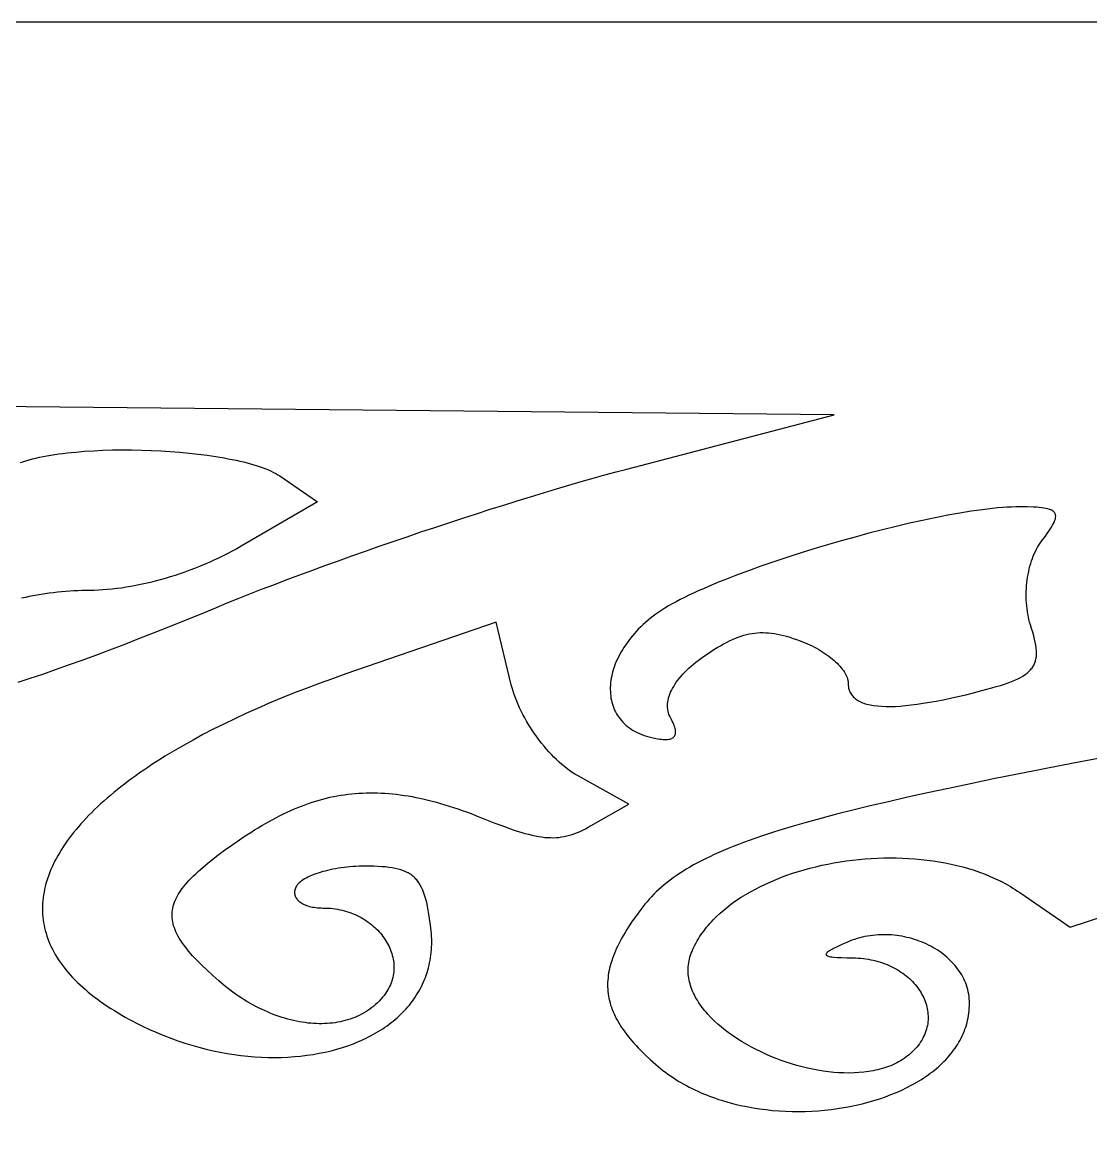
# Model space of a CAD drawing. Extents: x -500 to 500, y -999 to 1001.
# Drawn here: x -343 to -170, y 821.6 to 1000.5 of the extents above; entities that cross this region are included whole.
import ezdxf

# ---------------------------------------------------------------- set-up
doc = ezdxf.new("R2010")
doc.units = 0
doc.layers.add('LAYER_1', color=18, linetype='CONTINUOUS')

msp = doc.modelspace()

# ---------------------------------------------------------------- linework, layer by layer
at = {"layer": 'LAYER_1'}
for points in [[(-0.07, -999.47), (499.93, -999.47), (497.95, 1000.53), (-500.07, 1000.53), (-500.07, -999.47)], [(-232.7, 897.81), (-232.12, 898.2), (-231.56, 898.57), (-231.02, 898.92), (-230.49, 899.25), (-229.97, 899.55), (-229.47, 899.84), (-228.97, 900.1), (-228.49, 900.34), (-228.02, 900.56), (-227.55, 900.76), (-227.09, 900.94), (-226.64, 901.1), (-226.19, 901.24), (-225.74, 901.36), (-225.3, 901.47), (-224.86, 901.55), (-224.41, 901.61), (-223.97, 901.65), (-223.53, 901.68), (-223.08, 901.68), (-222.63, 901.67), (-222.17, 901.64), (-221.7, 901.59), (-221.23, 901.52), (-220.75, 901.44), (-220.26, 901.34), (-219.76, 901.22), (-219.25, 901.08), (-218.73, 900.92), (-218.19, 900.75), (-217.64, 900.57), (-217.07, 900.36), (-216.67, 900.21), (-216.28, 900.05), (-215.89, 899.88), (-215.51, 899.7), (-215.13, 899.52), (-214.76, 899.33), (-214.4, 899.14), (-214.05, 898.94), (-213.71, 898.73), (-213.37, 898.52), (-213.05, 898.3), (-212.73, 898.08), (-212.43, 897.86), (-212.13, 897.63), (-211.85, 897.4), (-211.58, 897.17), (-211.32, 896.94), (-211.08, 896.71), (-210.85, 896.47), (-210.63, 896.24), (-210.43, 896), (-210.24, 895.77), (-210.07, 895.53), (-209.91, 895.3), (-209.77, 895.07), (-209.65, 894.84), (-209.55, 894.61), (-209.46, 894.39), (-209.39, 894.17), (-209.34, 893.95), (-209.31, 893.74), (-209.3, 893.53), (-209.29, 893.32), (-209.28, 893.11), (-209.25, 892.91), (-209.22, 892.71), (-209.17, 892.52), (-209.11, 892.34), (-209.04, 892.16), (-208.96, 891.99), (-208.88, 891.83), (-208.78, 891.67), (-208.67, 891.52), (-208.54, 891.37), (-208.41, 891.23), (-208.27, 891.1), (-208.12, 890.97), (-207.96, 890.85), (-207.78, 890.73), (-207.6, 890.62), (-207.4, 890.52), (-207.2, 890.42), (-206.98, 890.33), (-206.76, 890.25), (-206.52, 890.17), (-206.27, 890.1), (-206.02, 890.03), (-205.75, 889.97), (-205.47, 889.92), (-205.18, 889.87), (-204.57, 889.8), (-203.91, 889.75), (-203.22, 889.72), (-202.48, 889.72), (-201.7, 889.74), (-200.87, 889.79), (-200, 889.86), (-199.09, 889.96), (-198.14, 890.08), (-197.15, 890.23), (-196.11, 890.4), (-195.03, 890.59), (-193.9, 890.81), (-192.74, 891.06), (-191.53, 891.33), (-190.27, 891.62), (-188.98, 891.94), (-187.64, 892.29), (-186.82, 892.51), (-186.05, 892.72), (-185.32, 892.93), (-184.64, 893.14), (-184, 893.35), (-183.4, 893.56), (-182.84, 893.77), (-182.32, 893.98), (-181.85, 894.2), (-181.41, 894.42), (-181, 894.65), (-180.64, 894.89), (-180.31, 895.13), (-180.16, 895.26), (-180.02, 895.39), (-179.88, 895.52), (-179.76, 895.65), (-179.64, 895.79), (-179.53, 895.93), (-179.43, 896.08), (-179.34, 896.22), (-179.25, 896.37), (-179.18, 896.53), (-179.11, 896.69), (-179.05, 896.85), (-178.99, 897.02), (-178.95, 897.19), (-178.91, 897.36), (-178.88, 897.54), (-178.83, 897.92), (-178.82, 898.31), (-178.83, 898.73), (-178.87, 899.16), (-178.93, 899.63), (-179.02, 900.11), (-179.13, 900.63), (-179.26, 901.16), (-179.41, 901.73), (-179.59, 902.33), (-179.78, 902.96), (-179.91, 903.37), (-180.02, 903.79), (-180.12, 904.23), (-180.2, 904.67), (-180.28, 905.11), (-180.34, 905.56), (-180.39, 906.02), (-180.43, 906.48), (-180.45, 906.94), (-180.46, 907.41), (-180.47, 907.88), (-180.46, 908.35), (-180.43, 908.81), (-180.4, 909.28), (-180.36, 909.74), (-180.3, 910.2), (-180.24, 910.66), (-180.16, 911.11), (-180.07, 911.56), (-179.97, 912), (-179.86, 912.44), (-179.74, 912.86), (-179.61, 913.28), (-179.47, 913.68), (-179.32, 914.08), (-179.16, 914.46), (-178.99, 914.83), (-178.81, 915.19), (-178.62, 915.54), (-178.42, 915.86), (-178.21, 916.18), (-177.99, 916.47), (-177.35, 917.32), (-177.06, 917.71), (-176.8, 918.08), (-176.57, 918.43), (-176.37, 918.76), (-176.19, 919.06), (-176.04, 919.35), (-175.91, 919.62), (-175.82, 919.87), (-175.75, 920.11), (-175.71, 920.33), (-175.7, 920.53), (-175.71, 920.62), (-175.72, 920.72), (-175.74, 920.8), (-175.77, 920.89), (-175.8, 920.97), (-175.85, 921.04), (-175.9, 921.12), (-175.96, 921.19), (-176.02, 921.25), (-176.1, 921.32), (-176.27, 921.43), (-176.47, 921.54), (-176.71, 921.63), (-176.98, 921.71), (-177.28, 921.78), (-177.61, 921.84), (-177.98, 921.9), (-178.38, 921.94), (-178.81, 921.97), (-179.28, 922), (-180.32, 922.03), (-181.51, 922.04), (-182.17, 922.04), (-182.85, 922.01), (-183.57, 921.98), (-184.32, 921.92), (-185.1, 921.86), (-185.9, 921.78), (-186.73, 921.68), (-187.59, 921.58), (-188.46, 921.45), (-189.37, 921.32), (-190.29, 921.18), (-191.23, 921.02), (-192.19, 920.85), (-193.17, 920.67), (-195.19, 920.28), (-197.26, 919.85), (-199.38, 919.38), (-201.54, 918.87), (-203.73, 918.33), (-205.95, 917.76), (-208.18, 917.16), (-210.41, 916.54), (-212.64, 915.89), (-214.86, 915.23), (-217.05, 914.54), (-219.22, 913.85), (-221.34, 913.14), (-223.42, 912.42), (-225.43, 911.7), (-227.38, 910.97), (-229.26, 910.24), (-230.16, 909.88), (-231.04, 909.51), (-231.9, 909.15), (-232.74, 908.79), (-233.55, 908.43), (-234.33, 908.07), (-235.08, 907.72), (-235.8, 907.37), (-236.5, 907.02), (-237.16, 906.67), (-237.79, 906.33), (-238.39, 905.99), (-238.95, 905.66), (-239.47, 905.33), (-239.96, 905.01), (-240.41, 904.69), (-240.85, 904.36), (-241.28, 904.02), (-241.69, 903.68), (-242.09, 903.33), (-242.48, 902.98), (-242.85, 902.63), (-243.21, 902.27), (-243.56, 901.91), (-243.89, 901.54), (-244.21, 901.17), (-244.52, 900.8), (-244.81, 900.42), (-245.09, 900.05), (-245.36, 899.67), (-245.61, 899.29), (-245.85, 898.9), (-246.07, 898.52), (-246.28, 898.14), (-246.48, 897.75), (-246.66, 897.37), (-246.83, 896.98), (-246.99, 896.6), (-247.13, 896.22), (-247.26, 895.83), (-247.37, 895.45), (-247.48, 895.07), (-247.56, 894.7), (-247.64, 894.32), (-247.7, 893.95), (-247.75, 893.58), (-247.78, 893.21), (-247.8, 892.84), (-247.8, 892.48), (-247.79, 892.13), (-247.77, 891.77), (-247.74, 891.43), (-247.69, 891.08), (-247.62, 890.74), (-247.55, 890.41), (-247.45, 890.08), (-247.35, 889.76), (-247.23, 889.45), (-247.1, 889.14), (-246.95, 888.84), (-246.79, 888.54), (-246.62, 888.25), (-246.43, 887.98), (-246.23, 887.7), (-246.01, 887.44), (-245.78, 887.18), (-245.54, 886.94), (-245.28, 886.7), (-245.01, 886.47), (-244.72, 886.26), (-244.42, 886.05), (-244.11, 885.85), (-243.78, 885.66), (-243.44, 885.49), (-243.08, 885.32), (-242.71, 885.17), (-242.33, 885.03), (-241.93, 884.9), (-241.52, 884.78), (-241.09, 884.67), (-240.41, 884.53), (-240.09, 884.48), (-239.79, 884.44), (-239.51, 884.41), (-239.24, 884.38), (-238.99, 884.37), (-238.76, 884.38), (-238.54, 884.39), (-238.34, 884.41), (-238.16, 884.45), (-237.99, 884.5), (-237.84, 884.56), (-237.71, 884.63), (-237.59, 884.71), (-237.49, 884.8), (-237.4, 884.91), (-237.33, 885.02), (-237.28, 885.15), (-237.25, 885.29), (-237.23, 885.44), (-237.22, 885.61), (-237.23, 885.78), (-237.26, 885.97), (-237.3, 886.17), (-237.36, 886.38), (-237.44, 886.61), (-237.53, 886.84), (-237.64, 887.09), (-237.76, 887.35), (-237.9, 887.62), (-238.05, 887.91), (-238.19, 888.17), (-238.3, 888.43), (-238.38, 888.7), (-238.45, 888.98), (-238.5, 889.26), (-238.53, 889.55), (-238.54, 889.84), (-238.52, 890.14), (-238.49, 890.44), (-238.44, 890.75), (-238.37, 891.06), (-238.28, 891.37), (-238.17, 891.69), (-238.04, 892.01), (-237.89, 892.33), (-237.72, 892.65), (-237.54, 892.97), (-237.34, 893.3), (-237.12, 893.63), (-236.88, 893.96), (-236.62, 894.28), (-236.35, 894.61), (-236.06, 894.94), (-235.75, 895.27), (-235.42, 895.59), (-235.08, 895.91), (-234.73, 896.24), (-234.35, 896.56), (-233.96, 896.88), (-233.56, 897.19), (-233.13, 897.5)], [(-276.86, 853.86), (-276.95, 854.64), (-277.06, 855.38), (-277.16, 856.08), (-277.28, 856.74), (-277.4, 857.37), (-277.53, 857.96), (-277.67, 858.51), (-277.82, 859.03), (-277.99, 859.51), (-278.16, 859.96), (-278.35, 860.39), (-278.56, 860.78), (-278.78, 861.14), (-278.9, 861.31), (-279.02, 861.47), (-279.14, 861.63), (-279.27, 861.78), (-279.41, 861.92), (-279.55, 862.06), (-279.7, 862.19), (-279.85, 862.32), (-280.01, 862.44), (-280.17, 862.55), (-280.34, 862.66), (-280.51, 862.76), (-280.69, 862.86), (-280.88, 862.95), (-281.27, 863.11), (-281.69, 863.26), (-282.14, 863.39), (-282.61, 863.5), (-283.11, 863.59), (-283.65, 863.67), (-284.21, 863.73), (-284.81, 863.78), (-285.44, 863.81), (-286.11, 863.84), (-286.82, 863.85), (-287.56, 863.86), (-288.05, 863.85), (-288.53, 863.84), (-289.02, 863.82), (-289.5, 863.79), (-289.98, 863.75), (-290.45, 863.71), (-290.91, 863.65), (-291.37, 863.59), (-291.83, 863.52), (-292.27, 863.45), (-292.71, 863.37), (-293.14, 863.28), (-293.56, 863.18), (-293.96, 863.08), (-294.36, 862.98), (-294.75, 862.86), (-295.12, 862.75), (-295.48, 862.62), (-295.82, 862.5), (-296.15, 862.36), (-296.46, 862.23), (-296.76, 862.08), (-297.04, 861.94), (-297.31, 861.79), (-297.55, 861.64), (-297.78, 861.48), (-297.98, 861.32), (-298.17, 861.15), (-298.33, 860.99), (-298.47, 860.82), (-298.59, 860.65), (-298.69, 860.48), (-298.77, 860.3), (-298.83, 860.13), (-298.87, 859.96), (-298.9, 859.8), (-298.91, 859.63), (-298.9, 859.47), (-298.89, 859.31), (-298.85, 859.16), (-298.8, 859.01), (-298.74, 858.87), (-298.66, 858.72), (-298.57, 858.59), (-298.47, 858.45), (-298.35, 858.33), (-298.22, 858.2), (-298.08, 858.09), (-297.92, 857.97), (-297.75, 857.87), (-297.58, 857.77), (-297.38, 857.67), (-297.18, 857.58), (-296.97, 857.5), (-296.75, 857.43), (-296.51, 857.36), (-296.27, 857.3), (-296.01, 857.24), (-295.75, 857.2), (-295.48, 857.16), (-295.2, 857.13), (-294.91, 857.11), (-294.61, 857.1), (-294.3, 857.09), (-293.9, 857.09), (-293.5, 857.07), (-293.11, 857.04), (-292.72, 857), (-292.33, 856.95), (-291.95, 856.88), (-291.58, 856.81), (-291.21, 856.73), (-290.84, 856.63), (-290.49, 856.53), (-290.13, 856.41), (-289.79, 856.29), (-289.45, 856.16), (-289.11, 856.02), (-288.79, 855.87), (-288.47, 855.71), (-288.16, 855.54), (-287.85, 855.37), (-287.55, 855.18), (-287.26, 854.99), (-286.98, 854.8), (-286.7, 854.59), (-286.43, 854.38), (-286.17, 854.16), (-285.92, 853.94), (-285.68, 853.71), (-285.45, 853.48), (-285.22, 853.24), (-285, 852.99), (-284.8, 852.74), (-284.6, 852.48), (-284.41, 852.22), (-284.23, 851.96), (-284.06, 851.69), (-283.91, 851.42), (-283.76, 851.14), (-283.62, 850.86), (-283.49, 850.58), (-283.37, 850.29), (-283.27, 850), (-283.17, 849.71), (-283.09, 849.42), (-283.02, 849.13), (-282.96, 848.83), (-282.91, 848.53), (-282.87, 848.24), (-282.84, 847.94), (-282.83, 847.64), (-282.83, 847.34), (-282.84, 847.04), (-282.87, 846.74), (-282.91, 846.44), (-282.96, 846.14), (-283.02, 845.84), (-283.1, 845.54), (-283.19, 845.24), (-283.29, 844.95), (-283.41, 844.66), (-283.55, 844.37), (-283.69, 844.08), (-283.85, 843.79), (-284.03, 843.51), (-284.22, 843.23), (-284.43, 842.95), (-284.69, 842.63), (-284.95, 842.33), (-285.23, 842.03), (-285.51, 841.74), (-285.81, 841.47), (-286.11, 841.21), (-286.42, 840.96), (-286.74, 840.72), (-287.07, 840.5), (-287.4, 840.28), (-287.74, 840.08), (-288.09, 839.88), (-288.45, 839.7), (-288.81, 839.53), (-289.18, 839.38), (-289.56, 839.23), (-289.94, 839.09), (-290.33, 838.97), (-290.73, 838.86), (-291.13, 838.76), (-291.54, 838.67), (-291.95, 838.59), (-292.36, 838.52), (-292.78, 838.47), (-293.21, 838.42), (-293.64, 838.39), (-294.07, 838.37), (-294.51, 838.36), (-294.95, 838.36), (-295.4, 838.37), (-295.85, 838.39), (-296.3, 838.43), (-296.76, 838.47), (-297.21, 838.53), (-297.67, 838.59), (-298.14, 838.67), (-298.6, 838.76), (-299.07, 838.86), (-299.54, 838.97), (-300, 839.1), (-300.48, 839.23), (-300.95, 839.37), (-301.42, 839.53), (-301.89, 839.69), (-302.37, 839.87), (-302.84, 840.06), (-303.32, 840.26), (-303.79, 840.47), (-304.26, 840.69), (-304.74, 840.92), (-305.21, 841.16), (-305.68, 841.41), (-306.15, 841.68), (-306.62, 841.95), (-307.08, 842.24), (-307.55, 842.53), (-308.01, 842.84), (-308.47, 843.15), (-308.93, 843.48), (-309.39, 843.82), (-309.84, 844.17), (-310.29, 844.53), (-310.73, 844.9), (-311.18, 845.28), (-312.16, 846.15), (-313.08, 847), (-313.93, 847.82), (-314.33, 848.21), (-314.71, 848.61), (-315.08, 848.99), (-315.42, 849.37), (-315.76, 849.75), (-316.07, 850.12), (-316.37, 850.48), (-316.65, 850.84), (-316.91, 851.19), (-317.15, 851.54), (-317.38, 851.89), (-317.59, 852.23), (-317.79, 852.57), (-317.96, 852.9), (-318.12, 853.23), (-318.26, 853.56), (-318.38, 853.89), (-318.49, 854.21), (-318.57, 854.53), (-318.64, 854.85), (-318.7, 855.17), (-318.73, 855.49), (-318.75, 855.81), (-318.75, 856.12), (-318.73, 856.44), (-318.69, 856.75), (-318.64, 857.06), (-318.56, 857.38), (-318.47, 857.69), (-318.36, 858.01), (-318.24, 858.32), (-318.09, 858.64), (-317.93, 858.96), (-317.75, 859.28), (-317.55, 859.6), (-317.33, 859.93), (-317.09, 860.25), (-316.84, 860.58), (-316.56, 860.92), (-316.27, 861.25), (-315.96, 861.59), (-315.63, 861.93), (-315.29, 862.28), (-314.92, 862.63), (-314.54, 862.99), (-314.13, 863.35), (-313.71, 863.71), (-313.27, 864.08), (-312.34, 864.84), (-311.32, 865.62), (-310.24, 866.43), (-309.07, 867.26), (-307.83, 868.13), (-307.22, 868.54), (-306.62, 868.95), (-306.01, 869.34), (-305.41, 869.72), (-304.81, 870.09), (-304.22, 870.44), (-303.62, 870.79), (-303.03, 871.12), (-302.45, 871.44), (-301.86, 871.75), (-301.27, 872.05), (-300.69, 872.34), (-300.11, 872.61), (-299.53, 872.88), (-298.95, 873.13), (-298.37, 873.37), (-297.79, 873.6), (-297.22, 873.81), (-296.64, 874.02), (-296.06, 874.21), (-295.49, 874.39), (-294.91, 874.56), (-294.33, 874.72), (-293.76, 874.87), (-293.18, 875.01), (-292.6, 875.13), (-292.02, 875.24), (-291.44, 875.34), (-290.85, 875.43), (-290.27, 875.51), (-289.68, 875.58), (-289.09, 875.64), (-288.5, 875.68), (-287.91, 875.71), (-287.31, 875.73), (-286.72, 875.75), (-286.11, 875.74), (-285.51, 875.73), (-284.9, 875.71), (-284.29, 875.67), (-283.68, 875.63), (-283.06, 875.57), (-282.44, 875.5), (-281.81, 875.42), (-281.18, 875.33), (-280.54, 875.23), (-279.9, 875.12), (-279.26, 874.99), (-278.61, 874.86), (-277.95, 874.71), (-277.29, 874.55), (-276.62, 874.38), (-275.95, 874.2), (-275.27, 874.01), (-274.59, 873.81), (-273.9, 873.6), (-273.2, 873.37), (-272.5, 873.14), (-271.79, 872.89), (-271.07, 872.64), (-270.34, 872.37), (-269.61, 872.09), (-268.12, 871.5), (-266.47, 870.84), (-265.7, 870.54), (-264.95, 870.26), (-264.24, 870.01), (-263.55, 869.77), (-262.89, 869.55), (-262.26, 869.36), (-261.65, 869.18), (-261.07, 869.02), (-260.5, 868.89), (-259.96, 868.77), (-259.43, 868.67), (-258.92, 868.59), (-258.42, 868.53), (-257.94, 868.5), (-257.47, 868.48), (-257.01, 868.47), (-256.56, 868.49), (-256.12, 868.53), (-255.69, 868.59), (-255.25, 868.66), (-254.83, 868.76), (-254.4, 868.87), (-253.98, 869), (-253.55, 869.15), (-253.12, 869.32), (-252.69, 869.5), (-252.25, 869.71), (-251.81, 869.93), (-251.36, 870.17), (-250.89, 870.43), (-244.82, 873.9), (-253.1, 878.52), (-253.53, 878.77), (-253.95, 879.04), (-254.38, 879.34), (-254.81, 879.65), (-255.24, 879.99), (-255.66, 880.35), (-256.09, 880.72), (-256.51, 881.11), (-256.92, 881.52), (-257.33, 881.94), (-257.74, 882.38), (-258.14, 882.83), (-258.53, 883.29), (-258.92, 883.77), (-259.3, 884.26), (-259.66, 884.75), (-260.02, 885.26), (-260.37, 885.77), (-260.71, 886.29), (-261.04, 886.81), (-261.36, 887.35), (-261.66, 887.88), (-261.95, 888.42), (-262.22, 888.96), (-262.48, 889.5), (-262.73, 890.04), (-262.95, 890.58), (-263.17, 891.12), (-263.36, 891.66), (-263.53, 892.2), (-263.69, 892.73), (-263.83, 893.25), (-266.27, 903.36), (-290.59, 894.98), (-292.78, 894.22), (-294.92, 893.44), (-297.02, 892.65), (-299.07, 891.85), (-301.07, 891.04), (-303.02, 890.23), (-304.93, 889.4), (-306.79, 888.57), (-308.6, 887.73), (-310.36, 886.88), (-312.07, 886.02), (-313.74, 885.16), (-315.35, 884.29), (-316.92, 883.41), (-318.43, 882.53), (-319.17, 882.09), (-319.9, 881.65), (-320.61, 881.2), (-321.32, 880.75), (-322, 880.31), (-322.68, 879.86), (-323.34, 879.41), (-324, 878.96), (-324.63, 878.5), (-325.26, 878.05), (-325.87, 877.6), (-326.47, 877.14), (-327.06, 876.69), (-327.63, 876.23), (-328.19, 875.77), (-328.74, 875.32), (-329.28, 874.86), (-329.8, 874.4), (-330.31, 873.94), (-330.8, 873.48), (-331.29, 873.02), (-331.76, 872.56), (-332.21, 872.1), (-332.66, 871.64), (-333.09, 871.17), (-333.51, 870.71), (-333.91, 870.25), (-334.3, 869.79), (-334.68, 869.33), (-335.04, 868.86), (-335.39, 868.4), (-335.73, 867.94), (-336.05, 867.48), (-336.36, 867.01), (-336.66, 866.55), (-336.94, 866.09), (-337.21, 865.63), (-337.47, 865.17), (-337.71, 864.71), (-337.94, 864.24), (-338.16, 863.78), (-338.36, 863.32), (-338.55, 862.87), (-338.72, 862.41), (-338.88, 861.95), (-339.03, 861.49), (-339.16, 861.04), (-339.28, 860.58), (-339.38, 860.12), (-339.47, 859.67), (-339.55, 859.22), (-339.61, 858.76), (-339.66, 858.31), (-339.7, 857.86), (-339.72, 857.41), (-339.73, 856.97), (-339.72, 856.52), (-339.7, 856.07), (-339.66, 855.63), (-339.61, 855.18), (-339.55, 854.74), (-339.47, 854.3), (-339.38, 853.86), (-339.27, 853.43), (-339.15, 852.99), (-339.01, 852.55), (-338.86, 852.12), (-338.7, 851.69), (-338.52, 851.26), (-338.32, 850.83), (-338.11, 850.41), (-337.89, 849.98), (-337.65, 849.56), (-337.4, 849.14), (-337.13, 848.72), (-336.85, 848.31), (-336.56, 847.89), (-336.24, 847.48), (-335.92, 847.07), (-335.58, 846.66), (-335.22, 846.25), (-334.85, 845.85), (-334.47, 845.45), (-334.07, 845.05), (-333.65, 844.65), (-333.22, 844.26), (-332.77, 843.87), (-332.31, 843.48), (-331.84, 843.09), (-331.35, 842.71), (-330.84, 842.33), (-330.32, 841.95), (-329.79, 841.58), (-329.23, 841.2), (-328.67, 840.83), (-328.09, 840.47), (-327.49, 840.1), (-326.88, 839.74), (-326.32, 839.42), (-325.76, 839.11), (-325.2, 838.81), (-324.64, 838.52), (-324.08, 838.23), (-323.51, 837.95), (-322.38, 837.42), (-321.24, 836.91), (-320.1, 836.44), (-318.96, 836), (-317.82, 835.59), (-316.68, 835.21), (-315.53, 834.86), (-314.39, 834.54), (-313.25, 834.25), (-312.11, 833.98), (-310.98, 833.75), (-309.84, 833.54), (-308.72, 833.37), (-307.6, 833.22), (-306.49, 833.1), (-305.38, 833.01), (-304.28, 832.94), (-303.2, 832.91), (-302.12, 832.9), (-301.05, 832.91), (-300, 832.96), (-298.95, 833.03), (-297.93, 833.12), (-296.91, 833.24), (-295.91, 833.39), (-294.93, 833.56), (-293.96, 833.76), (-293.01, 833.99), (-292.08, 834.23), (-291.16, 834.51), (-290.27, 834.8), (-289.4, 835.12), (-288.97, 835.29), (-288.55, 835.47), (-288.13, 835.65), (-287.72, 835.84), (-287.32, 836.03), (-286.92, 836.23), (-286.52, 836.43), (-286.14, 836.64), (-285.76, 836.86), (-285.38, 837.08), (-285.01, 837.31), (-284.65, 837.54), (-284.3, 837.78), (-283.95, 838.03), (-283.61, 838.28), (-283.27, 838.53), (-282.94, 838.79), (-282.62, 839.06), (-282.31, 839.33), (-282, 839.61), (-281.71, 839.89), (-281.42, 840.18), (-281.13, 840.47), (-280.86, 840.77), (-280.59, 841.07), (-280.33, 841.38), (-280.08, 841.7), (-279.84, 842.02), (-279.6, 842.34), (-279.37, 842.67), (-279.16, 843.01), (-278.95, 843.35), (-278.75, 843.69), (-278.55, 844.04), (-278.37, 844.4), (-278.2, 844.76), (-278.03, 845.12), (-277.88, 845.49), (-277.73, 845.86), (-277.59, 846.24), (-277.47, 846.63), (-277.35, 847.02), (-277.24, 847.41), (-277.14, 847.81), (-277.05, 848.21), (-276.97, 848.62), (-276.91, 849.03), (-276.85, 849.45), (-276.8, 849.87), (-276.76, 850.3), (-276.74, 850.73), (-276.72, 851.16), (-276.72, 851.6), (-276.72, 852.04), (-276.74, 852.49), (-276.77, 852.95), (-276.81, 853.4)]]:
    msp.add_lwpolyline(points, close=True, dxfattribs=at)
for points in [[(-343.68, 893.63), (-341.7, 894.28), (-339.68, 894.97), (-337.61, 895.69), (-335.49, 896.45), (-333.32, 897.23), (-331.11, 898.05), (-328.84, 898.9), (-326.52, 899.78), (-324.15, 900.7), (-321.74, 901.65), (-319.27, 902.63), (-316.74, 903.64), (-314.17, 904.69), (-311.54, 905.77), (-309.81, 906.48), (-308.02, 907.21), (-306.16, 907.94), (-304.25, 908.69), (-302.28, 909.44), (-300.27, 910.21), (-298.22, 910.98), (-296.12, 911.75), (-293.99, 912.53), (-291.83, 913.31), (-289.64, 914.1), (-287.43, 914.88), (-285.2, 915.66), (-282.96, 916.43), (-280.71, 917.2), (-278.45, 917.97), (-276.2, 918.72), (-273.94, 919.47), (-271.69, 920.21), (-269.46, 920.93), (-267.24, 921.64), (-265.04, 922.34), (-262.87, 923.02), (-260.72, 923.68), (-258.61, 924.32), (-256.53, 924.95), (-254.5, 925.55), (-252.51, 926.12), (-250.57, 926.67), (-248.69, 927.2), (-246.86, 927.69), (-245.1, 928.16), (-211.57, 936.93), (-358.79, 938.4)], [(-343.26, 929.23), (-342.9, 929.34), (-342.41, 929.5), (-341.89, 929.65), (-341.35, 929.79), (-340.79, 929.93), (-340.22, 930.06), (-339.63, 930.18), (-339.02, 930.29), (-338.39, 930.4), (-337.75, 930.51), (-337.1, 930.6), (-336.43, 930.69), (-335.75, 930.77), (-335.06, 930.85), (-334.35, 930.92), (-332.91, 931.04), (-331.44, 931.13), (-329.93, 931.2), (-328.4, 931.25), (-326.85, 931.27), (-325.28, 931.26), (-323.71, 931.23), (-322.15, 931.18), (-320.58, 931.11), (-319.03, 931.01), (-317.5, 930.89), (-315.99, 930.75), (-314.51, 930.58), (-313.07, 930.4), (-311.67, 930.19), (-310.32, 929.97), (-309.66, 929.84), (-309.02, 929.72), (-308.39, 929.59), (-307.78, 929.45), (-307.19, 929.31), (-306.61, 929.16), (-306.05, 929.01), (-305.51, 928.86), (-304.99, 928.7), (-304.49, 928.53), (-304.01, 928.36), (-303.56, 928.19), (-303.12, 928.01), (-302.71, 927.82), (-302.32, 927.63), (-301.96, 927.44), (-301.63, 927.24), (-301.32, 927.04), (-295.21, 922.84), (-307.57, 915.67), (-308.28, 915.27), (-309, 914.87), (-309.74, 914.49), (-310.48, 914.11), (-311.23, 913.75), (-311.99, 913.39), (-312.76, 913.05), (-313.53, 912.71), (-314.31, 912.39), (-315.1, 912.08), (-315.89, 911.78), (-316.68, 911.49), (-317.47, 911.21), (-318.27, 910.95), (-319.07, 910.7), (-319.87, 910.46), (-320.67, 910.23), (-321.46, 910.01), (-322.26, 909.81), (-323.05, 909.63), (-323.84, 909.45), (-324.63, 909.29), (-325.41, 909.15), (-326.18, 909.02), (-326.95, 908.9), (-327.71, 908.8), (-328.46, 908.71), (-329.21, 908.64), (-329.94, 908.59), (-330.67, 908.55), (-331.38, 908.52), (-332.08, 908.51), (-332.71, 908.51), (-333.35, 908.49), (-334, 908.47), (-334.65, 908.43), (-335.31, 908.39), (-335.97, 908.34), (-336.63, 908.28), (-337.29, 908.21), (-337.96, 908.13), (-338.62, 908.05), (-339.28, 907.95), (-339.93, 907.85), (-340.58, 907.75), (-341.23, 907.63), (-341.86, 907.51), (-342.49, 907.38), (-343.11, 907.25)], [(-168.51, 881.33), (-171.67, 880.75), (-174.77, 880.17), (-177.79, 879.59), (-181.86, 878.77), (-185.76, 877.98), (-189.49, 877.21), (-193.06, 876.46), (-196.46, 875.72), (-199.7, 875.01), (-202.79, 874.3), (-205.73, 873.61), (-208.53, 872.93), (-211.19, 872.26), (-213.71, 871.59), (-216.1, 870.94), (-217.24, 870.61), (-218.36, 870.28), (-219.44, 869.96), (-220.5, 869.64), (-221.52, 869.31), (-222.52, 868.99), (-223.48, 868.67), (-224.42, 868.34), (-225.33, 868.02), (-226.22, 867.7), (-227.07, 867.37), (-227.91, 867.05), (-228.71, 866.72), (-229.49, 866.39), (-230.25, 866.07), (-230.99, 865.74), (-231.7, 865.4), (-232.38, 865.07), (-233.05, 864.74), (-233.69, 864.4), (-234.32, 864.06), (-234.92, 863.71), (-235.5, 863.37), (-236.06, 863.02), (-236.61, 862.67), (-237.13, 862.31), (-237.64, 861.95), (-238.13, 861.59), (-238.61, 861.22), (-239.06, 860.85), (-239.51, 860.47), (-239.93, 860.09), (-240.35, 859.71), (-240.74, 859.32), (-241.13, 858.92), (-241.5, 858.52), (-241.86, 858.11), (-242.21, 857.7), (-242.55, 857.29), (-242.87, 856.86), (-243.58, 855.9), (-244.24, 854.96), (-244.84, 854.04), (-245.13, 853.59), (-245.4, 853.15), (-245.66, 852.7), (-245.91, 852.27), (-246.15, 851.84), (-246.37, 851.41), (-246.58, 850.98), (-246.78, 850.57), (-246.96, 850.15), (-247.14, 849.74), (-247.3, 849.33), (-247.44, 848.93), (-247.58, 848.53), (-247.7, 848.13), (-247.81, 847.73), (-247.91, 847.34), (-247.99, 846.96), (-248.07, 846.57), (-248.13, 846.19), (-248.17, 845.81), (-248.21, 845.43), (-248.23, 845.05), (-248.24, 844.68), (-248.24, 844.3), (-248.22, 843.93), (-248.19, 843.57), (-248.15, 843.2), (-248.09, 842.83), (-248.03, 842.47), (-247.95, 842.1), (-247.85, 841.74), (-247.75, 841.38), (-247.63, 841.01), (-247.5, 840.65), (-247.35, 840.29), (-247.19, 839.93), (-247.02, 839.57), (-246.84, 839.21), (-246.65, 838.85), (-246.44, 838.49), (-246.21, 838.12), (-245.98, 837.76), (-245.73, 837.4), (-245.47, 837.03), (-245.2, 836.67), (-244.91, 836.3), (-244.61, 835.93), (-244.3, 835.56), (-243.97, 835.19), (-243.63, 834.82), (-243.28, 834.44), (-242.92, 834.06), (-242.54, 833.68), (-242.15, 833.3), (-241.32, 832.53), (-240.45, 831.75), (-240.07, 831.42), (-239.68, 831.1), (-239.29, 830.79), (-238.89, 830.49), (-238.48, 830.19), (-238.07, 829.9), (-237.65, 829.62), (-237.23, 829.35), (-236.8, 829.08), (-236.36, 828.82), (-235.92, 828.57), (-235.48, 828.33), (-235.03, 828.09), (-234.57, 827.86), (-234.11, 827.64), (-233.65, 827.42), (-233.18, 827.21), (-232.7, 827.01), (-232.23, 826.82), (-231.75, 826.63), (-231.26, 826.45), (-230.77, 826.28), (-230.28, 826.11), (-229.79, 825.95), (-228.79, 825.66), (-227.78, 825.39), (-226.75, 825.14), (-225.72, 824.93), (-224.69, 824.74), (-223.64, 824.58), (-222.59, 824.44), (-221.54, 824.33), (-220.48, 824.25), (-219.42, 824.19), (-218.36, 824.15), (-217.31, 824.15), (-216.25, 824.16), (-215.2, 824.2), (-214.15, 824.27), (-213.11, 824.36), (-212.07, 824.47), (-211.04, 824.61), (-210.02, 824.77), (-209.02, 824.95), (-208.02, 825.16), (-207.04, 825.39), (-206.07, 825.64), (-205.12, 825.92), (-204.18, 826.21), (-203.26, 826.53), (-202.36, 826.87), (-201.48, 827.23), (-200.63, 827.61), (-199.79, 828.01), (-198.98, 828.44), (-198.58, 828.66), (-198.19, 828.88), (-197.81, 829.11), (-197.43, 829.34), (-197.07, 829.58), (-196.7, 829.83), (-196.35, 830.08), (-196, 830.33), (-195.66, 830.59), (-195.33, 830.85), (-195, 831.12), (-194.69, 831.39), (-194.38, 831.67), (-194.08, 831.95), (-193.79, 832.24), (-193.5, 832.53), (-193.23, 832.83), (-192.96, 833.13), (-192.71, 833.44), (-192.46, 833.75), (-192.22, 834.06), (-191.99, 834.38), (-191.77, 834.7), (-191.56, 835.03), (-191.37, 835.36), (-191.18, 835.7), (-191, 836.04), (-190.83, 836.39), (-190.67, 836.73), (-190.52, 837.09), (-190.39, 837.45), (-190.26, 837.81), (-190.15, 838.17), (-190.05, 838.54), (-189.96, 838.92), (-189.88, 839.3), (-189.81, 839.68), (-189.75, 840.06), (-189.71, 840.45), (-189.68, 840.85), (-189.66, 841.25), (-189.65, 841.65), (-189.66, 842.03), (-189.69, 842.41), (-189.73, 842.78), (-189.78, 843.15), (-189.85, 843.51), (-189.93, 843.87), (-190.03, 844.23), (-190.15, 844.58), (-190.27, 844.92), (-190.41, 845.26), (-190.57, 845.6), (-190.73, 845.93), (-190.91, 846.25), (-191.11, 846.57), (-191.31, 846.88), (-191.52, 847.18), (-191.75, 847.48), (-191.99, 847.77), (-192.23, 848.06), (-192.49, 848.34), (-192.76, 848.61), (-193.04, 848.87), (-193.33, 849.13), (-193.62, 849.38), (-193.93, 849.62), (-194.24, 849.86), (-194.57, 850.08), (-194.9, 850.3), (-195.24, 850.51), (-195.58, 850.71), (-195.93, 850.91), (-196.29, 851.09), (-196.66, 851.27), (-197.03, 851.44), (-197.41, 851.59), (-197.79, 851.74), (-198.18, 851.88), (-198.57, 852.01), (-198.97, 852.13), (-199.37, 852.24), (-199.78, 852.34), (-200.19, 852.43), (-200.6, 852.51), (-201.02, 852.58), (-201.44, 852.64), (-201.86, 852.69), (-202.28, 852.72), (-202.71, 852.75), (-203.14, 852.77), (-203.56, 852.77), (-203.99, 852.76), (-204.42, 852.74), (-204.85, 852.71), (-205.28, 852.66), (-205.71, 852.61), (-206.14, 852.54), (-206.57, 852.46), (-207, 852.37), (-207.42, 852.26), (-207.84, 852.14), (-208.26, 852.01), (-208.68, 851.86), (-209.1, 851.7), (-209.51, 851.53), (-210.34, 851.16), (-211.06, 850.83), (-211.65, 850.54), (-212.13, 850.27), (-212.33, 850.15), (-212.5, 850.04), (-212.64, 849.94), (-212.74, 849.84), (-212.82, 849.75), (-212.87, 849.66), (-212.89, 849.58), (-212.88, 849.55), (-212.87, 849.51), (-212.83, 849.45), (-212.76, 849.39), (-212.66, 849.33), (-212.52, 849.28), (-212.36, 849.24), (-212.16, 849.2), (-211.94, 849.16), (-211.68, 849.13), (-211.08, 849.08), (-210.35, 849.05), (-209.49, 849.03), (-208.51, 849.01), (-208.08, 849.01), (-207.66, 848.99), (-207.24, 848.95), (-206.82, 848.91), (-206.41, 848.86), (-206.01, 848.8), (-205.61, 848.72), (-205.22, 848.64), (-204.83, 848.54), (-204.45, 848.44), (-204.08, 848.32), (-203.71, 848.2), (-203.35, 848.07), (-203, 847.93), (-202.66, 847.78), (-202.32, 847.62), (-201.99, 847.46), (-201.66, 847.29), (-201.35, 847.11), (-201.04, 846.92), (-200.74, 846.72), (-200.45, 846.52), (-200.16, 846.31), (-199.89, 846.1), (-199.63, 845.87), (-199.37, 845.65), (-199.12, 845.41), (-198.88, 845.17), (-198.66, 844.93), (-198.44, 844.68), (-198.23, 844.43), (-198.03, 844.17), (-197.84, 843.91), (-197.66, 843.64), (-197.49, 843.37), (-197.34, 843.09), (-197.19, 842.81), (-197.06, 842.53), (-196.93, 842.25), (-196.82, 841.96), (-196.72, 841.67), (-196.63, 841.38), (-196.55, 841.08), (-196.49, 840.79), (-196.43, 840.49), (-196.39, 840.19), (-196.37, 839.89), (-196.35, 839.59), (-196.35, 839.29), (-196.36, 838.99), (-196.38, 838.68), (-196.42, 838.38), (-196.47, 838.08), (-196.54, 837.78), (-196.62, 837.48), (-196.71, 837.18), (-196.82, 836.88), (-196.94, 836.58), (-197.08, 836.28), (-197.23, 835.99), (-197.39, 835.7), (-197.57, 835.41), (-197.77, 835.12), (-197.98, 834.83), (-198.2, 834.56), (-198.43, 834.3), (-198.67, 834.05), (-198.91, 833.8), (-199.16, 833.57), (-199.42, 833.34), (-199.69, 833.13), (-199.96, 832.92), (-200.25, 832.72), (-200.54, 832.53), (-200.83, 832.35), (-201.13, 832.17), (-201.44, 832.01), (-201.76, 831.85), (-202.08, 831.7), (-202.41, 831.56), (-202.75, 831.43), (-203.09, 831.31), (-203.43, 831.19), (-203.78, 831.08), (-204.14, 830.98), (-204.5, 830.89), (-204.86, 830.81), (-205.23, 830.73), (-205.61, 830.66), (-205.99, 830.6), (-206.37, 830.55), (-206.76, 830.5), (-207.54, 830.43), (-208.34, 830.38), (-209.15, 830.37), (-209.97, 830.38), (-210.81, 830.41), (-211.64, 830.48), (-212.49, 830.57), (-213.34, 830.68), (-214.19, 830.82), (-215.05, 830.98), (-215.9, 831.17), (-216.76, 831.38), (-217.61, 831.61), (-218.46, 831.86), (-219.31, 832.13), (-220.14, 832.42), (-220.97, 832.73), (-221.79, 833.06), (-222.6, 833.41), (-223.4, 833.78), (-224.18, 834.16), (-224.95, 834.56), (-225.71, 834.98), (-226.44, 835.41), (-227.16, 835.86), (-227.85, 836.32), (-228.52, 836.79), (-229.17, 837.28), (-229.79, 837.78), (-230.39, 838.29), (-230.96, 838.81), (-231.5, 839.34), (-232.01, 839.89), (-232.25, 840.16), (-232.49, 840.44), (-232.71, 840.72), (-232.93, 841), (-233.14, 841.28), (-233.34, 841.57), (-233.53, 841.86), (-233.71, 842.15), (-233.88, 842.44), (-234.04, 842.73), (-234.19, 843.03), (-234.34, 843.32), (-234.47, 843.62), (-234.59, 843.92), (-234.7, 844.22), (-234.8, 844.52), (-234.89, 844.82), (-234.97, 845.13), (-235.04, 845.43), (-235.09, 845.74), (-235.13, 846.04), (-235.17, 846.35), (-235.19, 846.66), (-235.2, 846.97), (-235.19, 847.28), (-235.17, 847.59), (-235.14, 847.9), (-235.1, 848.21), (-235.05, 848.52), (-234.98, 848.83), (-234.9, 849.14), (-234.8, 849.45), (-234.69, 849.76), (-234.57, 850.07), (-234.42, 850.42), (-234.26, 850.76), (-234.09, 851.09), (-233.92, 851.43), (-233.73, 851.76), (-233.54, 852.08), (-233.34, 852.4), (-233.13, 852.72), (-232.91, 853.04), (-232.68, 853.35), (-232.45, 853.66), (-232.21, 853.97), (-231.96, 854.27), (-231.7, 854.56), (-231.43, 854.86), (-231.16, 855.15), (-230.88, 855.44), (-230.59, 855.72), (-230, 856.27), (-229.37, 856.81), (-228.72, 857.34), (-228.05, 857.85), (-227.35, 858.34), (-226.62, 858.82), (-225.88, 859.28), (-225.11, 859.73), (-224.32, 860.16), (-223.51, 860.57), (-222.68, 860.97), (-221.83, 861.35), (-220.97, 861.72), (-220.09, 862.06), (-219.2, 862.39), (-218.29, 862.71), (-217.36, 863), (-216.43, 863.28), (-215.48, 863.54), (-214.52, 863.78), (-213.55, 864), (-212.58, 864.21), (-211.59, 864.39), (-210.6, 864.56), (-209.6, 864.71), (-208.6, 864.84), (-207.59, 864.95), (-206.59, 865.04), (-205.57, 865.11), (-204.56, 865.17), (-203.55, 865.2), (-202.53, 865.21), (-201.52, 865.2), (-200.51, 865.18), (-199.5, 865.13), (-198.5, 865.06), (-197.5, 864.97), (-196.51, 864.86), (-195.53, 864.72), (-194.55, 864.57), (-193.58, 864.39), (-192.63, 864.2), (-191.68, 863.98), (-190.74, 863.74), (-189.82, 863.48), (-188.91, 863.19), (-188.02, 862.88), (-187.14, 862.55), (-186.28, 862.2), (-185.43, 861.82), (-184.6, 861.42), (-183.79, 861), (-183.4, 860.78), (-183, 860.55), (-182.62, 860.32), (-182.24, 860.08), (-181.86, 859.84), (-181.49, 859.59), (-173.33, 853.97), (-159.47, 858.5)]]:
    msp.add_lwpolyline(points, dxfattribs=at)

doc.saveas('drawing.dxf')
